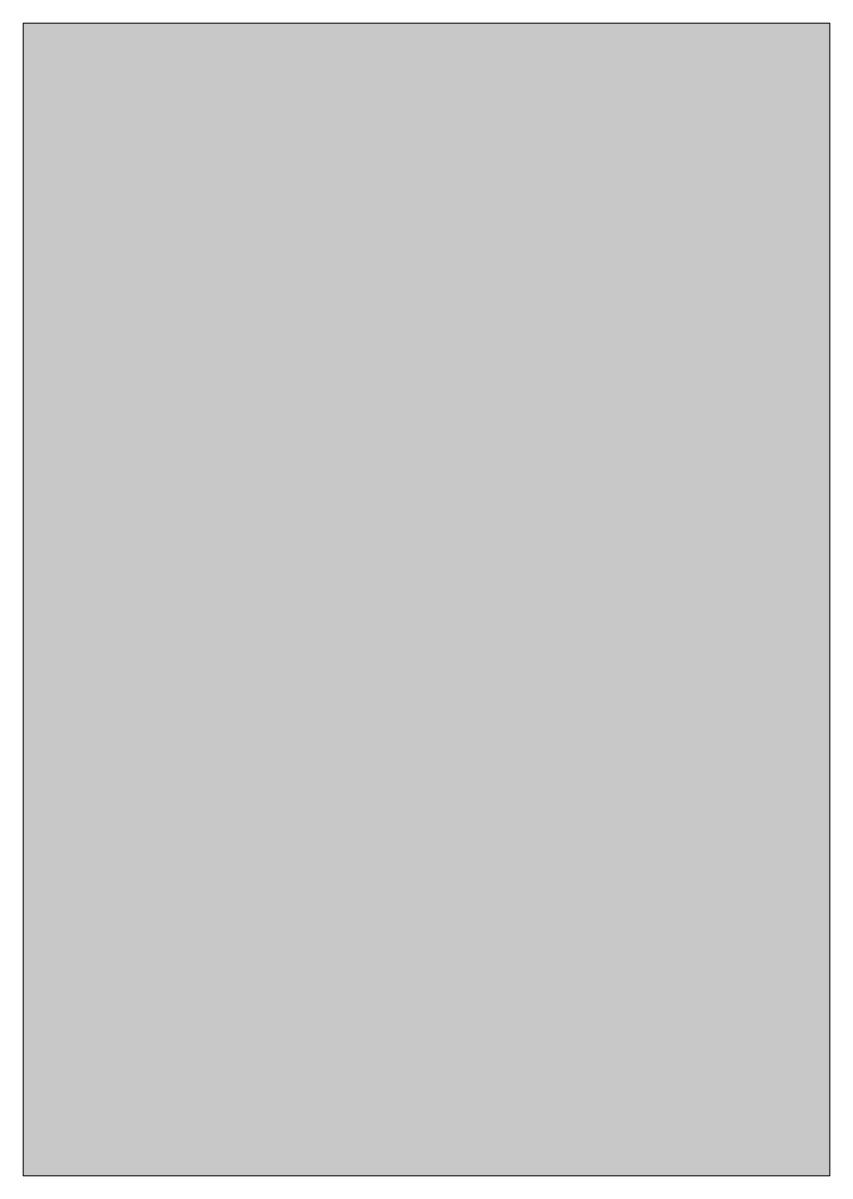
# Model space of a CAD drawing. Extents: x 899 to 2102, y -2359 to -640.
import ezdxf

# ---------------------------------------------------------------- set-up
doc = ezdxf.new("R2010")
doc.units = 0
doc.header["$MEASUREMENT"] = 0
doc.layers.add('Layer 1', color=7, linetype='Continuous')

# ---------------------------------------------------------------- blocks, each defined once
blk = doc.blocks.new('block 3')
at = {"layer": 'Layer 1', "true_color": 0x2e3543}
h = blk.add_hatch(color=159, dxfattribs=at)
h.dxf.hatch_style = 2
h.paths.add_polyline_path([(2102.1, -2359.3), (898.8, -2359.3), (898.8, -640.2), (2102.1, -640.2)])
at = {"layer": 'Layer 1', "lineweight": 0}
blk.add_lwpolyline([(2102.1, -2359.3), (898.8, -2359.3), (898.8, -640.2), (2102.1, -640.2), (2102.1, -2359.3)], dxfattribs=at)
blk = doc.blocks.new('block 2')
at = {"layer": 'Layer 1'}
blk.add_blockref('block 3', (0, 0), dxfattribs=at)

msp = doc.modelspace()

# ---------------------------------------------------------------- block references
at = {"layer": 'Layer 1'}
msp.add_blockref('block 2', (0, 0), dxfattribs=at)

doc.saveas('drawing.dxf')
